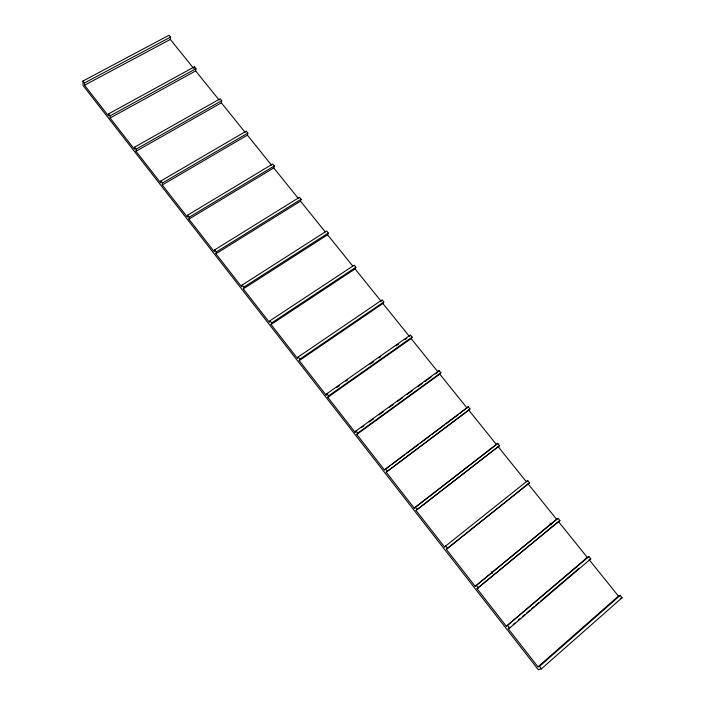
<?xml version="1.0" encoding="UTF-8"?>
<svg xmlns="http://www.w3.org/2000/svg" width="705" height="705" viewBox="0 0 705 705"><rect width="100%" height="100%" fill="white"/><g stroke="black" fill="none" stroke-linecap="round" stroke-linejoin="round"><path stroke-width="1.06" d="M219.132 100.066L195.673 70.932L195.955 68.693L194.43 66.799L108.561 113.893L108.544 116.052L84.521 85.226L84.45 82.987L82.934 81.04L169.015 35.25L170.522 37.118L170.328 39.436L193.47 68.191M245.146 132.381L221.361 102.833L221.722 100.683L220.18 98.762L134.54 147.195L134.444 149.266L110.086 118.017L110.103 115.867L108.561 113.893M327.878 393.813L326.089 395.073L299.228 360.634L382.921 303.52L383.811 301.925L382.136 299.845L298.18 356.994L297.536 358.466L271.064 324.503L355.073 268.931L355.866 267.239L354.21 265.177L269.936 320.793L269.398 322.361L243.295 288.883L327.605 234.809L328.31 233.02L326.679 230.993L242.097 285.093L241.648 286.776L215.906 253.756L300.506 201.145L301.123 199.259L299.51 197.259L214.646 249.896L214.285 251.676L188.905 219.123L273.769 167.94L274.298 165.966L272.712 163.992L187.574 215.184L187.301 217.069L162.265 184.957L247.393 135.166L247.834 133.104L246.265 131.156L160.872 180.956L160.687 182.93L135.994 151.258L136.1 149.196L134.54 147.195M162.265 184.957L162.45 182.983L160.872 180.956M194.245 68.288L194.43 66.799M188.905 219.123L189.178 217.246L187.574 215.184M215.906 253.756L216.268 251.985L301.123 199.259M243.295 288.883L243.745 287.208L328.31 233.02M271.064 324.503L271.61 322.934L355.866 267.239M299.228 360.634L299.881 359.171L383.811 301.925M326.089 395.073L326.829 393.725L410.442 334.99L412.143 337.105L411.147 338.594L327.807 397.276L355.047 432.218L356.809 430.94M327.807 397.276L328.548 395.928L412.143 337.105M355.047 432.218L355.893 430.984L439.144 370.627L440.872 372.769L439.779 374.161L356.792 434.456L384.428 469.9L390.579 465.3M356.792 434.456L357.638 433.223L440.872 372.769M439.144 370.627L438.061 372.02L411.147 338.594M384.428 469.9L468.252 406.767L470.006 408.944L468.807 410.222L386.19 472.174L414.24 508.138L497.774 443.419L499.554 445.622L416.029 510.438L444.485 546.939L445.657 546.067L447.481 548.411L529.525 482.837L527.719 480.599L526.318 481.665L498.25 446.794M386.19 472.174L470.006 408.944M460.03 413.315L468.252 406.767M414.24 508.138L497.774 443.419M416.029 510.438L499.554 445.622M509.891 627.265L508.217 628.684L537.977 666.851L618.444 596.095L620.188 595.399L622.066 597.734L541.405 668.834L538.356 669.75L83.067 85.525L82.934 81.04M537.977 666.851L539.501 666.384L620.188 595.399M508.217 628.684L509.627 628.085L590.772 558.88L588.913 556.58L587.291 557.399L506.349 626.278L477.029 588.684L557.558 522.22M506.349 626.278L588.913 556.58M513.222 624.418L514.897 623M518.228 620.153L519.893 618.726M522.396 616.593L524.899 614.46M526.573 613.042L529.904 610.195M531.579 608.767L534.082 606.635M535.747 605.216L539.087 602.37M540.753 600.942L579.122 568.23M477.029 588.684L559.92 520.581L558.096 518.316L556.589 519.259L475.188 586.313L446.309 549.274L529.525 482.837M475.188 586.313L558.096 518.316M444.485 546.939L527.719 480.599M392.341 463.987L404.644 454.769M406.406 453.456L418.708 444.247M420.471 442.925L430.138 435.69M431.901 434.377L444.212 425.159M445.965 423.846L458.276 414.637M446.309 549.274L447.481 548.411M361.224 427.741L363.877 425.82M369.173 421.978L373.588 418.77M378.893 414.928L383.308 411.729M389.486 407.243L393.02 404.679M397.435 401.48L402.731 397.638M407.146 394.439L412.451 390.596M417.748 386.754L422.163 383.546M424.815 381.625L430.993 377.149M435.408 373.941L437.179 372.663M336.84 387.521L339.537 385.626M345.811 381.22L347.6 379.96M370.01 364.212L373.597 361.691M378.973 357.911L380.77 356.651M396.007 345.935L398.695 344.049M404.97 339.643L406.767 338.382M559.92 520.581L558.404 521.515L587.291 557.399M189.178 217.246L274.298 165.966M162.45 182.983L247.834 133.104M136.1 149.196L221.722 100.683M135.994 151.258L221.361 102.833M110.086 118.017L195.673 70.932M110.103 115.867L195.955 68.693M84.45 82.987L170.522 37.118M84.521 85.226L170.328 39.436M590.772 558.88L589.133 559.691L618.444 596.095M620.312 598.422L622.066 597.734M247.393 135.166L271.495 165.111M273.769 167.94L298.224 198.308M300.506 201.145L325.287 231.936M327.605 234.809L352.738 266.041M355.073 268.931L381.246 301.449M382.921 303.52L409.455 336.488M439.779 374.161L467.062 408.054M468.807 410.222L496.479 444.599M528.115 483.886L556.589 519.259M550.006 523.057L551.389 524.776M491.262 571.72L492.619 573.456M214.646 249.896L216.268 251.985M242.097 285.093L243.745 287.208M269.936 320.793L271.61 322.934M298.18 356.994L299.881 359.171M326.829 393.725L328.548 395.928M355.893 430.984L357.638 433.223M385.371 468.781L387.151 471.055M415.289 507.142L417.096 509.451M476.465 585.573L478.325 587.952M507.75 625.67L509.627 628.085M539.501 666.384L541.405 668.834"/></g></svg>
